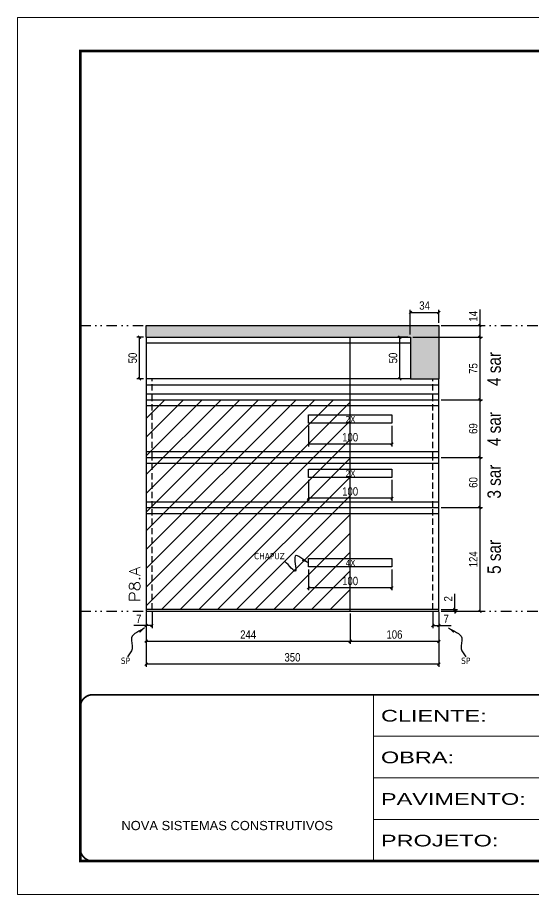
# Model space of a CAD drawing. Extents: x 14400 to 27878, y -21631 to 6985.
# Drawn here: x 19182 to 19799, y 2489 to 3539 of the extents above; entities that cross this region are included whole.
import ezdxf

# ---------------------------------------------------------------- set-up
doc = ezdxf.new("R2010")
doc.units = 0
for name, pattern in [('CONTINUO', [0]), ('DASHED', [0.75, 0.5, -0.25]), ('DIVIDE2', [0.625, 0.25, -0.125, 0, -0.125, 0, -0.125]), ('HIDDEN', [0.375, 0.25, -0.125])]:
    doc.linetypes.add(name, pattern=pattern)
for name, color, linetype in [('COTA', 241, 'Continuous'), ('NOMENCLATURA', 7, 'Continuous'), ('Nível', 160, 'Continuous'), ('Painéis', 200, 'Continuous'), ('SARR_2.2x10', 60, 'Continuous'), ('SARR_2.2x7', 40, 'Continuous'), ('Sarrafo de Pressão', 42, 'HIDDEN'), ('texto', 7, 'Continuous')]:
    doc.layers.add(name, color=color, linetype=linetype)
for name, color, linetype, lineweight in [('Folhas', 255, 'Continuous', 9), ('Hachura', 251, 'Continuous', 9), ('SARRAFO DE PRESSAO', 251, 'DASHED', 9), ('Texto Seção', 7, 'Continuous', 15)]:
    doc.layers.add(name, color=color, linetype=linetype, lineweight=lineweight)
doc.styles.add('ARIAL', font='arial.ttf')
doc.styles.add('ARIAL_NARROW', font='ARIALN.TTF', dxfattribs={"height": 0.2})
doc.styles.add('COTA TECNICA', font='techl___.ttf', dxfattribs={"height": 10})
doc.styles.add('COTA TECNICA-50', font='techl___.ttf', dxfattribs={"height": 10})
doc.styles.add('REGUA-120', font='ROMANS.shx', dxfattribs={"height": 15})
doc.styles.get("Standard").update_dxf_attribs({"font": 'arial.ttf'})
doc.styles.add('Tecnologia', font='')
doc.styles.get('Tecnologia').set_extended_font_data('Forgotten Futurist')
doc.dimstyles.new('COTA PAINEL-50', dxfattribs={"dimtxt": 10, "dimasz": 3, "dimexe": 3, "dimexo": 3, "dimgap": 3, "dimtad": 1, "dimdec": 1, "dimzin": 12, "dimdsep": 46, "dimtxsty": 'COTA TECNICA-50', "dimblk1": 'OBLIQUE', "dimblk2": 'OBLIQUE', "dimsah": 1, "dimcen": 0.9, "dimclrd": 4, "dimclre": 4, "dimclrt": 240, "dimadec": 1, "dimazin": 3, "dimtfac": 1, "dimtdec": 1, "dimtmove": 0, "dimatfit": 3, "dimfxl": 1, "dimtolj": 1, "dimtzin": 12, "dimarcsym": 0})
doc.dimstyles.new('PAINEL', dxfattribs={"dimtxt": 10, "dimasz": 3, "dimexe": 3, "dimexo": 3, "dimgap": 3, "dimtad": 1, "dimdec": 1, "dimzin": 12, "dimdsep": 46, "dimtxsty": 'COTA TECNICA', "dimblk1": 'OBLIQUE', "dimblk2": 'OBLIQUE', "dimsah": 1, "dimcen": 0.9, "dimclrd": 4, "dimclre": 4, "dimclrt": 240, "dimadec": 1, "dimazin": 3, "dimtfac": 1, "dimtdec": 1, "dimtmove": 0, "dimatfit": 3, "dimfxl": 1, "dimtolj": 1, "dimtzin": 12, "dimarcsym": 0})
doc.dimstyles.get("Standard").update_dxf_attribs({"dimtxt": 0.18, "dimasz": 0.18, "dimexe": 0.18, "dimexo": 0.0625, "dimgap": 0.09, "dimtad": 0, "dimtih": 1, "dimtoh": 1, "dimdec": 4, "dimzin": 0, "dimdsep": 46, "dimtxsty": 'Standard', "dimcen": 0.09, "dimadec": 0, "dimazin": 0, "dimtfac": 1, "dimtdec": 4, "dimtofl": 0, "dimtmove": 0, "dimatfit": 3, "dimfxl": 1, "dimtolj": 1, "dimtzin": 0, "dimarcsym": 0})

# ---------------------------------------------------------------- blocks, each defined once
blk = doc.blocks.new('9999999999')
at = {"color": 30, "linetype": 'CONTINUO'}
for p, q in [((98564.6, 34230.2), (98564.6, 34429.4)), ((98564.6, 34379.6), (99584, 34379.6)), ((98564.6, 34329.8), (99488, 34329.8)), ((98564.6, 34280), (99488, 34280))]:
    blk.add_line(p, q, dxfattribs=at)
at = {"color": 30, "linetype": 'CONTINUO', "const_width": 2}
blk.add_lwpolyline([(99584, 34230.2), (99584, 34414.4, 0.414214), (99569, 34429.4), (98229, 34429.4, 0.414214), (98214, 34414.4), (98214, 34245.2, 0.414214), (98229, 34230.2), (99584, 34230.2)], format="xyb", dxfattribs=at)
at = {"layer": 'Folhas'}
blk.add_lwpolyline([(98139, 34190.2), (99624, 34190.2), (99624, 35240.2), (98139, 35240.2)], close=True, dxfattribs=at)
at = {"layer": 'Folhas', "color": 30, "const_width": 3}
blk.add_lwpolyline([(98214, 34230.2), (99584, 34230.2), (99584, 35200.2), (98214, 35200.2)], close=True, dxfattribs=at)
at = {"color": 7, "linetype": 'Continuous', "ltscale": 5, "style": 'ARIAL'}
blk.add_text('NOVA SISTEMAS CONSTRUTIVOS', height=11.059, dxfattribs=at).set_placement((98263.2, 34267.2))
at = {"layer": 'Folhas', "color": 7, "style": 'Tecnologia', "width": 1.5}
for s, p in [('CLIENTE:', (98573.7, 34397.2)), ('OBRA:', (98573.7, 34347.3)), ('PAVIMENTO:', (98573.7, 34297.5)), ('PROJETO:', (98573.7, 34247.7))]:
    blk.add_text(s, height=14, dxfattribs=at).set_placement(p)
blk = doc.blocks.new('_Oblique')
at = {"color": 0, "linetype": 'ByBlock', "lineweight": -2}
blk.add_line((-0.5, -0.5), (0.5, 0.5), dxfattribs=at)
blk = doc.blocks.new('*D2330')
at = {"layer": 'COTA', "color": 4, "lineweight": -2, "transparency": 16777216}
for p, q in [((19335.8, 2827.3), (19335.8, 2761.7)), ((19685.8, 2827.3), (19685.8, 2761.7)), ((19685.8, 2764.7), (19335.8, 2764.7))]:
    blk.add_line(p, q, dxfattribs=at)
at = {"layer": 'Defpoints', "color": 0, "transparency": 16777216}
for p in [(19335.8, 2830.3), (19685.8, 2830.3), (19335.8, 2764.7)]:
    blk.add_point(p, dxfattribs=at)
at = {"layer": 'COTA', "color": 4, "lineweight": -2, "transparency": 16777216, "xscale": 3, "yscale": 3, "zscale": 3, "rotation": 180}
blk.add_blockref('_Oblique', (19335.8, 2764.7), dxfattribs=at)
at = {"layer": 'COTA', "color": 4, "lineweight": -2, "transparency": 16777216, "xscale": 3, "yscale": 3, "zscale": 3}
blk.add_blockref('_Oblique', (19685.8, 2764.7), dxfattribs=at)
at = {"layer": 'COTA', "color": 240, "transparency": 16777216, "insert": (19510.8, 2772.9), "char_height": 10, "attachment_point": 5, "style": 'COTA TECNICA'}
blk.add_mtext('\\A1;350', dxfattribs=at)
blk = doc.blocks.new('*D2331')
at = {"layer": 'COTA', "color": 4, "lineweight": -2, "transparency": 16777216}
for p, q in [((19678.8, 2827.3), (19678.8, 2808)), ((19685.8, 2825.3), (19685.8, 2808)), ((19678.8, 2811), (19685.8, 2811)), ((19685.8, 2811), (19700.5, 2811))]:
    blk.add_line(p, q, dxfattribs=at)
at = {"layer": 'Defpoints', "color": 0, "transparency": 16777216}
for p in [(19678.8, 2830.3), (19685.8, 2828.3), (19685.8, 2811)]:
    blk.add_point(p, dxfattribs=at)
at = {"layer": 'COTA', "color": 4, "lineweight": -2, "transparency": 16777216, "xscale": 3, "yscale": 3, "zscale": 3, "rotation": 180}
blk.add_blockref('_Oblique', (19678.8, 2811), dxfattribs=at)
at = {"layer": 'COTA', "color": 4, "lineweight": -2, "transparency": 16777216, "xscale": 3, "yscale": 3, "zscale": 3}
blk.add_blockref('_Oblique', (19685.8, 2811), dxfattribs=at)
at = {"layer": 'COTA', "color": 240, "transparency": 16777216, "insert": (19694.7, 2819.1), "char_height": 10, "attachment_point": 5, "style": 'COTA TECNICA-50'}
blk.add_mtext('\\A1;7', dxfattribs=at)
blk = doc.blocks.new('*D2332')
at = {"layer": 'COTA', "color": 4, "lineweight": -2, "transparency": 16777216}
for p, q in [((19335.8, 2825.3), (19335.8, 2808)), ((19342.8, 2827.3), (19342.8, 2808)), ((19335.8, 2811), (19321.1, 2811)), ((19342.8, 2811), (19335.8, 2811))]:
    blk.add_line(p, q, dxfattribs=at)
at = {"layer": 'Defpoints', "color": 0, "transparency": 16777216}
for p in [(19335.8, 2828.3), (19342.8, 2830.3), (19335.8, 2811)]:
    blk.add_point(p, dxfattribs=at)
at = {"layer": 'COTA', "color": 4, "lineweight": -2, "transparency": 16777216, "xscale": 3, "yscale": 3, "zscale": 3, "rotation": 180}
blk.add_blockref('_Oblique', (19335.8, 2811), dxfattribs=at)
at = {"layer": 'COTA', "color": 4, "lineweight": -2, "transparency": 16777216, "xscale": 3, "yscale": 3, "zscale": 3}
blk.add_blockref('_Oblique', (19342.8, 2811), dxfattribs=at)
at = {"layer": 'COTA', "color": 240, "transparency": 16777216, "insert": (19326.9, 2819.1), "char_height": 10, "attachment_point": 5, "style": 'COTA TECNICA-50'}
blk.add_mtext('\\A1;7', dxfattribs=at)
blk = doc.blocks.new('*D2333')
at = {"layer": 'COTA', "color": 4, "lineweight": -2, "transparency": 16777216}
for p, q in [((19705.1, 2830.3), (19705.1, 2849.1)), ((19688.8, 2830.3), (19708.1, 2830.3)), ((19688.8, 2828.3), (19708.1, 2828.3)), ((19705.1, 2828.3), (19705.1, 2830.3)), ((19705.1, 2828.3), (19705.1, 2825.3))]:
    blk.add_line(p, q, dxfattribs=at)
at = {"layer": 'Defpoints', "color": 0, "transparency": 16777216}
for p in [(19685.8, 2830.3), (19685.8, 2828.3), (19705.1, 2828.3)]:
    blk.add_point(p, dxfattribs=at)
at = {"layer": 'COTA', "color": 4, "lineweight": -2, "transparency": 16777216, "xscale": 3, "yscale": 3, "zscale": 3}
for p, rotation in [((19705.1, 2830.3), 270), ((19705.1, 2828.3), 90)]:
    blk.add_blockref('_Oblique', p, dxfattribs=dict(at, rotation=rotation))
at = {"layer": 'COTA', "color": 240, "transparency": 16777216, "insert": (19697.1, 2843), "char_height": 10, "attachment_point": 5, "rotation": 90, "style": 'COTA TECNICA-50'}
blk.add_mtext('\\A1;2', dxfattribs=at)
blk = doc.blocks.new('*D2334')
at = {"layer": 'COTA', "color": 4, "lineweight": -2, "transparency": 16777216}
for p, q in [((19335.8, 2825.3), (19335.8, 2789.1)), ((19579.8, 2825.3), (19579.8, 2789.1)), ((19335.8, 2792.1), (19579.8, 2792.1))]:
    blk.add_line(p, q, dxfattribs=at)
at = {"layer": 'Defpoints', "color": 0, "transparency": 16777216}
for p in [(19335.8, 2828.3), (19579.8, 2828.3), (19579.8, 2792.1)]:
    blk.add_point(p, dxfattribs=at)
at = {"layer": 'COTA', "color": 4, "lineweight": -2, "transparency": 16777216, "xscale": 3, "yscale": 3, "zscale": 3, "rotation": 180}
blk.add_blockref('_Oblique', (19335.8, 2792.1), dxfattribs=at)
at = {"layer": 'COTA', "color": 4, "lineweight": -2, "transparency": 16777216, "xscale": 3, "yscale": 3, "zscale": 3}
blk.add_blockref('_Oblique', (19579.8, 2792.1), dxfattribs=at)
at = {"layer": 'COTA', "color": 240, "transparency": 16777216, "insert": (19457.8, 2800.2), "char_height": 10, "attachment_point": 5, "style": 'COTA TECNICA'}
blk.add_mtext('\\A1;244', dxfattribs=at)
blk = doc.blocks.new('*D2335')
at = {"layer": 'COTA', "color": 4, "lineweight": -2, "transparency": 16777216}
for p, q in [((19688.8, 2952.3), (19738.2, 2952.3)), ((19735.2, 2828.3), (19735.2, 2952.3)), ((19688.8, 2828.3), (19738.2, 2828.3))]:
    blk.add_line(p, q, dxfattribs=at)
at = {"layer": 'Defpoints', "color": 0, "transparency": 16777216}
for p in [(19685.8, 2952.3), (19735.2, 2952.3), (19685.8, 2828.3)]:
    blk.add_point(p, dxfattribs=at)
at = {"layer": 'COTA', "color": 4, "lineweight": -2, "transparency": 16777216, "xscale": 3, "yscale": 3, "zscale": 3}
for p, rotation in [((19735.2, 2952.3), 90), ((19735.2, 2828.3), 270)]:
    blk.add_blockref('_Oblique', p, dxfattribs=dict(at, rotation=rotation))
at = {"layer": 'COTA', "color": 240, "transparency": 16777216, "insert": (19727.1, 2890.3), "char_height": 10, "attachment_point": 5, "rotation": 90, "style": 'COTA TECNICA'}
blk.add_mtext('\\A1;124', dxfattribs=at)
blk = doc.blocks.new('*D2336')
at = {"layer": 'COTA', "color": 4, "lineweight": -2, "transparency": 16777216}
for p, q in [((19688.8, 3012.3), (19738.2, 3012.3)), ((19735.2, 2952.3), (19735.2, 3012.3)), ((19688.8, 2952.3), (19738.2, 2952.3))]:
    blk.add_line(p, q, dxfattribs=at)
at = {"layer": 'Defpoints', "color": 0, "transparency": 16777216}
for p in [(19685.8, 3012.3), (19735.2, 3012.3), (19685.8, 2952.3)]:
    blk.add_point(p, dxfattribs=at)
at = {"layer": 'COTA', "color": 4, "lineweight": -2, "transparency": 16777216, "xscale": 3, "yscale": 3, "zscale": 3}
for p, rotation in [((19735.2, 3012.3), 90), ((19735.2, 2952.3), 270)]:
    blk.add_blockref('_Oblique', p, dxfattribs=dict(at, rotation=rotation))
at = {"layer": 'COTA', "color": 240, "transparency": 16777216, "insert": (19727.1, 2982.3), "char_height": 10, "attachment_point": 5, "rotation": 90, "style": 'COTA TECNICA'}
blk.add_mtext('\\A1;60', dxfattribs=at)
blk = doc.blocks.new('*D2339')
at = {"layer": 'COTA', "color": 4, "lineweight": -2, "transparency": 16777216}
for p, q in [((19735.2, 3170.3), (19735.2, 3189.4)), ((19688.8, 3170.3), (19738.2, 3170.3)), ((19735.2, 3156.3), (19735.2, 3170.3)), ((19654.8, 3156.3), (19738.2, 3156.3))]:
    blk.add_line(p, q, dxfattribs=at)
at = {"layer": 'Defpoints', "color": 0, "transparency": 16777216}
for p in [(19685.8, 3170.3), (19735.2, 3170.3), (19651.8, 3156.3)]:
    blk.add_point(p, dxfattribs=at)
at = {"layer": 'COTA', "color": 4, "lineweight": -2, "transparency": 16777216, "xscale": 3, "yscale": 3, "zscale": 3}
for p, rotation in [((19735.2, 3170.3), 90), ((19735.2, 3156.3), 270)]:
    blk.add_blockref('_Oblique', p, dxfattribs=dict(at, rotation=rotation))
at = {"layer": 'COTA', "color": 240, "transparency": 16777216, "insert": (19727.1, 3181.3), "char_height": 10, "attachment_point": 5, "rotation": 90, "style": 'COTA TECNICA'}
blk.add_mtext('\\A1;14', dxfattribs=at)
blk = doc.blocks.new('*D2340')
at = {"layer": 'COTA', "color": 4, "lineweight": -2, "transparency": 16777216}
for p, q in [((19688.8, 3081.3), (19738.2, 3081.3)), ((19735.2, 3012.3), (19735.2, 3081.3)), ((19688.8, 3012.3), (19738.2, 3012.3))]:
    blk.add_line(p, q, dxfattribs=at)
at = {"layer": 'Defpoints', "color": 0, "transparency": 16777216}
for p in [(19685.8, 3081.3), (19735.2, 3081.3), (19685.8, 3012.3)]:
    blk.add_point(p, dxfattribs=at)
at = {"layer": 'COTA', "color": 4, "lineweight": -2, "transparency": 16777216, "xscale": 3, "yscale": 3, "zscale": 3}
for p, rotation in [((19735.2, 3081.3), 90), ((19735.2, 3012.3), 270)]:
    blk.add_blockref('_Oblique', p, dxfattribs=dict(at, rotation=rotation))
at = {"layer": 'COTA', "color": 240, "transparency": 16777216, "insert": (19727, 3046.8), "char_height": 10, "attachment_point": 5, "rotation": 90, "style": 'COTA TECNICA'}
blk.add_mtext('\\A1;69', dxfattribs=at)
blk = doc.blocks.new('*D2341')
at = {"layer": 'COTA', "color": 4, "lineweight": -2, "transparency": 16777216}
for p, q in [((19579.8, 2825.3), (19579.8, 2789.1)), ((19685.8, 2825.3), (19685.8, 2789.1)), ((19579.8, 2792.1), (19685.8, 2792.1))]:
    blk.add_line(p, q, dxfattribs=at)
at = {"layer": 'Defpoints', "color": 0, "transparency": 16777216}
for p in [(19579.8, 2828.3), (19685.8, 2828.3), (19685.8, 2792.1)]:
    blk.add_point(p, dxfattribs=at)
at = {"layer": 'COTA', "color": 4, "lineweight": -2, "transparency": 16777216, "xscale": 3, "yscale": 3, "zscale": 3, "rotation": 180}
blk.add_blockref('_Oblique', (19579.8, 2792.1), dxfattribs=at)
at = {"layer": 'COTA', "color": 4, "lineweight": -2, "transparency": 16777216, "xscale": 3, "yscale": 3, "zscale": 3}
blk.add_blockref('_Oblique', (19685.8, 2792.1), dxfattribs=at)
at = {"layer": 'COTA', "color": 240, "transparency": 16777216, "insert": (19632.8, 2800.2), "char_height": 10, "attachment_point": 5, "style": 'COTA TECNICA'}
blk.add_mtext('\\A1;106', dxfattribs=at)
blk = doc.blocks.new('*D2342')
at = {"layer": 'COTA', "color": 4, "linetype": 'ByBlock', "lineweight": -2, "transparency": 16777216}
for p, q in [((19529.8, 2878.1), (19529.8, 2853.2)), ((19629.8, 2878.1), (19629.8, 2853.2)), ((19629.8, 2856.2), (19529.8, 2856.2))]:
    blk.add_line(p, q, dxfattribs=at)
at = {"layer": 'Defpoints', "color": 0, "linetype": 'ByBlock', "transparency": 16777216}
for p in [(19529.8, 2881.1), (19629.8, 2881.1), (19529.8, 2856.2)]:
    blk.add_point(p, dxfattribs=at)
at = {"layer": 'COTA', "color": 4, "linetype": 'ByBlock', "lineweight": -2, "transparency": 16777216, "xscale": 3, "yscale": 3, "zscale": 3, "rotation": 180}
blk.add_blockref('_Oblique', (19529.8, 2856.2), dxfattribs=at)
at = {"layer": 'COTA', "color": 4, "linetype": 'ByBlock', "lineweight": -2, "transparency": 16777216, "xscale": 3, "yscale": 3, "zscale": 3}
blk.add_blockref('_Oblique', (19629.8, 2856.2), dxfattribs=at)
at = {"layer": 'COTA', "color": 240, "linetype": 'ByBlock', "transparency": 16777216, "insert": (19579.8, 2864.3), "char_height": 10, "attachment_point": 5, "style": 'COTA TECNICA'}
blk.add_mtext('\\A1;100', dxfattribs=at)
blk = doc.blocks.new('*D2343')
at = {"layer": 'COTA', "color": 4, "linetype": 'ByBlock', "lineweight": -2, "transparency": 16777216}
for p, q in [((19529.8, 2985.3), (19529.8, 2960.4)), ((19629.8, 2985.3), (19629.8, 2960.4)), ((19629.8, 2963.4), (19529.8, 2963.4))]:
    blk.add_line(p, q, dxfattribs=at)
at = {"layer": 'Defpoints', "color": 0, "linetype": 'ByBlock', "transparency": 16777216}
for p in [(19529.8, 2988.3), (19629.8, 2988.3), (19529.8, 2963.4)]:
    blk.add_point(p, dxfattribs=at)
at = {"layer": 'COTA', "color": 4, "linetype": 'ByBlock', "lineweight": -2, "transparency": 16777216, "xscale": 3, "yscale": 3, "zscale": 3, "rotation": 180}
blk.add_blockref('_Oblique', (19529.8, 2963.4), dxfattribs=at)
at = {"layer": 'COTA', "color": 4, "linetype": 'ByBlock', "lineweight": -2, "transparency": 16777216, "xscale": 3, "yscale": 3, "zscale": 3}
blk.add_blockref('_Oblique', (19629.8, 2963.4), dxfattribs=at)
at = {"layer": 'COTA', "color": 240, "linetype": 'ByBlock', "transparency": 16777216, "insert": (19579.8, 2971.5), "char_height": 10, "attachment_point": 5, "style": 'COTA TECNICA'}
blk.add_mtext('\\A1;100', dxfattribs=at)
blk = doc.blocks.new('*D4448')
at = {"layer": 'COTA', "color": 4, "lineweight": -2, "transparency": 16777216}
for p, q in [((19654.8, 3156.3), (19738.2, 3156.3)), ((19735.2, 3081.3), (19735.2, 3156.3)), ((19688.8, 3081.3), (19738.2, 3081.3))]:
    blk.add_line(p, q, dxfattribs=at)
at = {"layer": 'Defpoints', "color": 0, "transparency": 16777216}
for p in [(19651.8, 3156.3), (19735.2, 3156.3), (19685.8, 3081.3)]:
    blk.add_point(p, dxfattribs=at)
at = {"layer": 'COTA', "color": 4, "lineweight": -2, "transparency": 16777216, "xscale": 3, "yscale": 3, "zscale": 3}
for p, rotation in [((19735.2, 3156.3), 90), ((19735.2, 3081.3), 270)]:
    blk.add_blockref('_Oblique', p, dxfattribs=dict(at, rotation=rotation))
at = {"layer": 'COTA', "color": 240, "transparency": 16777216, "insert": (19727.1, 3118.8), "char_height": 10, "attachment_point": 5, "rotation": 90, "style": 'COTA TECNICA'}
blk.add_mtext('\\A1;75', dxfattribs=at)
blk = doc.blocks.new('*D4449')
at = {"layer": 'COTA', "color": 4, "linetype": 'ByBlock', "lineweight": -2, "transparency": 16777216}
for p, q in [((19529.8, 3050.3), (19529.8, 3025.3)), ((19629.8, 3050.3), (19629.8, 3025.3)), ((19629.8, 3028.3), (19529.8, 3028.3))]:
    blk.add_line(p, q, dxfattribs=at)
at = {"layer": 'Defpoints', "color": 0, "linetype": 'ByBlock', "transparency": 16777216}
for p in [(19529.8, 3053.3), (19629.8, 3053.3), (19529.8, 3028.3)]:
    blk.add_point(p, dxfattribs=at)
at = {"layer": 'COTA', "color": 4, "linetype": 'ByBlock', "lineweight": -2, "transparency": 16777216, "xscale": 3, "yscale": 3, "zscale": 3, "rotation": 180}
blk.add_blockref('_Oblique', (19529.8, 3028.3), dxfattribs=at)
at = {"layer": 'COTA', "color": 4, "linetype": 'ByBlock', "lineweight": -2, "transparency": 16777216, "xscale": 3, "yscale": 3, "zscale": 3}
blk.add_blockref('_Oblique', (19629.8, 3028.3), dxfattribs=at)
at = {"layer": 'COTA', "color": 240, "linetype": 'ByBlock', "transparency": 16777216, "insert": (19579.8, 3036.4), "char_height": 10, "attachment_point": 5, "style": 'COTA TECNICA'}
blk.add_mtext('\\A1;100', dxfattribs=at)
blk = doc.blocks.new('*D4452')
at = {"layer": 'COTA', "color": 4, "lineweight": -2, "transparency": 16777216}
for p, q in [((19651.8, 3159.3), (19651.8, 3188.9)), ((19651.8, 3185.9), (19685.8, 3185.9)), ((19685.8, 3173.3), (19685.8, 3188.9))]:
    blk.add_line(p, q, dxfattribs=at)
at = {"layer": 'Defpoints', "color": 0, "transparency": 16777216}
for p in [(19685.8, 3185.9), (19685.8, 3170.3), (19651.8, 3156.3)]:
    blk.add_point(p, dxfattribs=at)
at = {"layer": 'COTA', "color": 4, "lineweight": -2, "transparency": 16777216, "xscale": 3, "yscale": 3, "zscale": 3, "rotation": 180}
blk.add_blockref('_Oblique', (19651.8, 3185.9), dxfattribs=at)
at = {"layer": 'COTA', "color": 4, "lineweight": -2, "transparency": 16777216, "xscale": 3, "yscale": 3, "zscale": 3}
blk.add_blockref('_Oblique', (19685.8, 3185.9), dxfattribs=at)
at = {"layer": 'COTA', "color": 240, "transparency": 16777216, "insert": (19668.8, 3194.1), "char_height": 10, "attachment_point": 5, "style": 'COTA TECNICA'}
blk.add_mtext('\\A1;34', dxfattribs=at)
blk = doc.blocks.new('*D4453')
at = {"layer": 'COTA', "color": 4, "lineweight": -2, "transparency": 16777216}
for p, q in [((19332.8, 3156.3), (19324.8, 3156.3)), ((19327.8, 3106.3), (19327.8, 3156.3)), ((19332.8, 3106.3), (19324.8, 3106.3))]:
    blk.add_line(p, q, dxfattribs=at)
at = {"layer": 'Defpoints', "color": 0, "transparency": 16777216}
for p in [(19327.8, 3156.3), (19335.8, 3156.3), (19335.8, 3106.3)]:
    blk.add_point(p, dxfattribs=at)
at = {"layer": 'COTA', "color": 4, "lineweight": -2, "transparency": 16777216, "xscale": 3, "yscale": 3, "zscale": 3}
for p, rotation in [((19327.8, 3156.3), 90), ((19327.8, 3106.3), 270)]:
    blk.add_blockref('_Oblique', p, dxfattribs=dict(at, rotation=rotation))
at = {"layer": 'COTA', "color": 240, "transparency": 16777216, "insert": (19319.7, 3131.3), "char_height": 10, "attachment_point": 5, "rotation": 90, "style": 'COTA TECNICA'}
blk.add_mtext('\\A1;50', dxfattribs=at)
blk = doc.blocks.new('*D4454')
at = {"layer": 'COTA', "color": 4, "lineweight": -2, "transparency": 16777216}
for p, q in [((19648.8, 3156.3), (19636.3, 3156.3)), ((19639.3, 3106.3), (19639.3, 3156.3)), ((19648.8, 3106.3), (19636.3, 3106.3))]:
    blk.add_line(p, q, dxfattribs=at)
at = {"layer": 'Defpoints', "color": 0, "transparency": 16777216}
for p in [(19639.3, 3156.3), (19651.8, 3156.3), (19651.8, 3106.3)]:
    blk.add_point(p, dxfattribs=at)
at = {"layer": 'COTA', "color": 4, "lineweight": -2, "transparency": 16777216, "xscale": 3, "yscale": 3, "zscale": 3}
for p, rotation in [((19639.3, 3156.3), 90), ((19639.3, 3106.3), 270)]:
    blk.add_blockref('_Oblique', p, dxfattribs=dict(at, rotation=rotation))
at = {"layer": 'COTA', "color": 240, "transparency": 16777216, "insert": (19631.2, 3131.3), "char_height": 10, "attachment_point": 5, "rotation": 90, "style": 'COTA TECNICA'}
blk.add_mtext('\\A1;50', dxfattribs=at)

msp = doc.modelspace()

# ---------------------------------------------------------------- hatches: boundary and pattern name
at = {"layer": 'COTA'}
h = msp.add_hatch(dxfattribs=at)
h.set_pattern_fill('AR-CONC', color=256, scale=0.03)
h.paths.add_polyline_path([(19685.81, 3170.29), (19335.81, 3170.29), (19335.81, 3156.29), (19651.81, 3156.29), (19651.81, 3106.29), (19685.81, 3106.29)])
at = {"layer": 'Hachura'}
h = msp.add_hatch(dxfattribs=at)
h.set_pattern_fill('ANSI31', color=256, scale=5)
h.paths.add_polyline_path([(19579.81, 3081.29), (19335.81, 3081.29), (19335.81, 3012.29), (19579.81, 3012.29)])
h.paths.add_polyline_path([(19579.81, 3012.29), (19335.81, 3012.29), (19335.81, 2952.29), (19579.81, 2952.29)])
h.paths.add_polyline_path([(19579.81, 2952.29), (19335.81, 2952.29), (19335.81, 2830.29), (19579.81, 2830.29)])

# ---------------------------------------------------------------- linework, layer by layer
at = {"layer": 'COTA'}
for p, q in [((19335.81, 3156.29), (19335.81, 3170.29)), ((19335.81, 3170.29), (19685.81, 3170.29)), ((19685.81, 3170.29), (19685.81, 3106.29))]:
    msp.add_line(p, q, dxfattribs=at)
at = {"layer": 'Nível', "color": 4, "linetype": 'DIVIDE2', "ltscale": 50}
for p, q in [((19256.97, 3170.29), (20626.97, 3170.29)), ((19256.97, 2828.29), (20626.97, 2828.29))]:
    msp.add_line(p, q, dxfattribs=at)
at = {"layer": 'Painéis'}
for p, q in [((19335.81, 3156.29), (19335.81, 2830.29)), ((19335.81, 3156.29), (19651.81, 3156.29)), ((19579.81, 2828.29), (19579.81, 3156.29)), ((19651.81, 3156.29), (19651.81, 3106.29)), ((19651.81, 3106.29), (19685.81, 3106.29)), ((19685.81, 2830.29), (19685.81, 3106.29)), ((19335.81, 3081.29), (19685.81, 3081.29)), ((19335.81, 3012.29), (19685.81, 3012.29)), ((19335.81, 2952.29), (19685.81, 2952.29))]:
    msp.add_line(p, q, dxfattribs=at)
msp.add_lwpolyline([(19685.81, 2830.29), (19335.81, 2830.29), (19335.81, 2828.29), (19685.81, 2828.29)], close=True, dxfattribs=at)
at = {"layer": 'SARR_2.2x10'}
for points in [[(19529.81, 3063.27), (19629.81, 3063.27), (19629.81, 3053.27), (19529.81, 3053.27)], [(19529.81, 2998.32), (19629.81, 2998.32), (19629.81, 2988.32), (19529.81, 2988.32)], [(19529.81, 2891.13), (19629.81, 2891.13), (19629.81, 2881.13), (19529.81, 2881.13)]]:
    msp.add_lwpolyline(points, close=True, dxfattribs=at)
at = {"layer": 'SARR_2.2x7'}
for p, q in [((19579.81, 3149.29), (19335.81, 3149.29)), ((19651.81, 3149.29), (19579.81, 3149.29)), ((19579.81, 3106.29), (19335.81, 3106.29)), ((19335.81, 3099.29), (19579.81, 3099.29)), ((19651.81, 3106.29), (19579.81, 3106.29)), ((19579.81, 3099.29), (19685.81, 3099.29)), ((19335.81, 3088.29), (19579.81, 3088.29)), ((19579.81, 3088.29), (19685.81, 3088.29)), ((19335.81, 3074.29), (19579.81, 3074.29)), ((19579.81, 3074.29), (19685.81, 3074.29)), ((19335.81, 3019.29), (19579.81, 3019.29)), ((19579.81, 3019.29), (19685.81, 3019.29)), ((19335.81, 3005.29), (19579.81, 3005.29)), ((19579.81, 3005.29), (19685.81, 3005.29)), ((19335.81, 2959.29), (19579.81, 2959.29)), ((19579.81, 2959.29), (19685.81, 2959.29)), ((19335.81, 2945.29), (19579.81, 2945.29)), ((19579.81, 2945.29), (19685.81, 2945.29))]:
    msp.add_line(p, q, dxfattribs=at)
at = {"layer": 'Sarrafo de Pressão', "ltscale": 30}
for p, q in [((19342.81, 3081.29), (19342.81, 3106.29)), ((19678.81, 3081.29), (19678.81, 3106.29)), ((19342.81, 3012.29), (19342.81, 3081.29)), ((19678.81, 3012.29), (19678.81, 3081.29)), ((19342.81, 2952.29), (19342.81, 3012.29)), ((19678.81, 2952.29), (19678.81, 3012.29)), ((19342.81, 2830.29), (19342.81, 2952.29)), ((19678.81, 2830.29), (19678.81, 2952.29))]:
    msp.add_line(p, q, dxfattribs=at)

# ---------------------------------------------------------------- block references
at = {"layer": 'SARRAFO DE PRESSAO', "color": 6, "linetype": 'ByBlock'}
msp.add_blockref('9999999999', (-78957.01, -31701.2), dxfattribs=at)

# ---------------------------------------------------------------- texts
at = {"layer": 'NOMENCLATURA', "style": 'ARIAL_NARROW'}
for s, p in [('4 sar', (19760.05, 3097.79)), ('4 sar', (19760.05, 3025.79)), ('3 sar', (19760.05, 2962.97)), ('5 sar', (19760.05, 2872.8))]:
    msp.add_text(s, height=16, rotation=90, dxfattribs=at).set_placement(p)
at = {"layer": 'texto', "color": 0, "char_height": 7.5, "attachment_point": 5}
for s, insert in [('{\\fTahoma|b0|i0|c0|p34;\\C4;2X}', (19580.2, 3057.97)), ('{\\fTahoma|b0|i0|c0|p34;\\C4;2X}', (19580.2, 2993.03)), ('{\\fTahoma|b0|i0|c0|p34;\\C4;CHAPUZ}', (19483.26, 2894.14)), ('{\\fTahoma|b0|i0|c0|p34;\\C4;4X}', (19580.2, 2885.84)), ('{\\fTahoma|b0|i0|c0|p34;\\C4;SP}', (19311.03, 2768.79)), ('{\\fTahoma|b0|i0|c0|p34;\\C4;SP}', (19718.06, 2768.79))]:
    msp.add_mtext(s, dxfattribs=dict(at, insert=insert))
at = {"layer": 'Texto Seção', "style": 'REGUA-120', "width": 1.1}
msp.add_text('P8.A', height=13, rotation=90, dxfattribs=at).set_placement((19328.56, 2839.05))

# ---------------------------------------------------------------- dimensions: what is measured, and where the dimension line sits
at = {"layer": 'COTA'}
for base, p1, p2, dimstyle, picture, middle in [((19685.81, 3185.92), (19651.81, 3156.29), (19685.81, 3170.29), 'PAINEL', '*D4452', (19668.81, 3194.14)), ((19579.81, 2792.11), (19335.81, 2828.29), (19579.81, 2828.29), 'PAINEL', '*D2334', (19457.81, 2800.18)), ((19685.81, 2792.11), (19579.81, 2828.29), (19685.81, 2828.29), 'PAINEL', '*D2341', (19632.81, 2800.21)), ((19685.81, 2811.04), (19678.81, 2830.29), (19685.81, 2828.29), 'COTA PAINEL-50', '*D2331', (19694.68, 2819.12))]:
    dim = msp.add_linear_dim(base=base, p1=p1, p2=p2, dimstyle=dimstyle, dxfattribs=at)
    dim.commit()
    dim.dimension.update_dxf_attribs({"geometry": picture, "text_midpoint": middle})
for base, p1, p2, angle, dimstyle, picture, middle in [((19735.18, 3170.29), (19651.81, 3156.29), (19685.81, 3170.29), 90, 'PAINEL', '*D2339', (19727.1, 3181.34)), ((19327.81, 3156.29), (19335.81, 3106.29), (19335.81, 3156.29), 90, 'PAINEL', '*D4453', (19319.7, 3131.29)), ((19639.29, 3156.29), (19651.81, 3106.29), (19651.81, 3156.29), 90, 'PAINEL', '*D4454', (19631.18, 3131.29)), ((19735.18, 3156.29), (19685.81, 3081.29), (19651.81, 3156.29), 90, 'PAINEL', '*D4448', (19727.07, 3118.79)), ((19735.18, 3081.29), (19685.81, 3012.29), (19685.81, 3081.29), 90, 'PAINEL', '*D2340', (19727.05, 3046.79)), ((19735.18, 3012.29), (19685.81, 2952.29), (19685.81, 3012.29), 90, 'PAINEL', '*D2336', (19727.08, 2982.29)), ((19735.18, 2952.29), (19685.81, 2828.29), (19685.81, 2952.29), 90, 'PAINEL', '*D2335', (19727.1, 2890.29)), ((19335.81, 2811.04), (19342.81, 2830.29), (19335.81, 2828.29), 180, 'COTA PAINEL-50', '*D2332', (19326.94, 2819.12))]:
    dim = msp.add_linear_dim(base=base, p1=p1, p2=p2, angle=angle, dimstyle=dimstyle, dxfattribs=at)
    dim.commit()
    dim.dimension.update_dxf_attribs({"geometry": picture, "text_midpoint": middle})
at = {"layer": 'COTA', "linetype": 'ByBlock'}
for base, p1, p2, picture, middle in [((19529.81, 3028.34), (19629.81, 3053.27), (19529.81, 3053.27), '*D4449', (19579.81, 3036.44)), ((19529.81, 2963.4), (19629.81, 2988.32), (19529.81, 2988.32), '*D2343', (19579.81, 2971.5)), ((19529.81, 2856.2), (19629.81, 2881.13), (19529.81, 2881.13), '*D2342', (19579.81, 2864.3))]:
    dim = msp.add_linear_dim(base=base, p1=p1, p2=p2, dimstyle='PAINEL', dxfattribs=at)
    dim.commit()
    dim.dimension.update_dxf_attribs({"geometry": picture, "text_midpoint": middle})
at = {"layer": 'COTA'}
dim = msp.add_linear_dim(base=(19705.07, 2828.29), p1=(19685.81, 2830.29), p2=(19685.81, 2828.29), angle=90, dimstyle='COTA PAINEL-50', dxfattribs=at)
dim.commit()
dim.dimension.update_dxf_attribs({"geometry": '*D2333', "text_midpoint": (19705.07, 2843.03), "dimtype": 160})
dim = msp.add_linear_dim(base=(19335.81, 2764.67), p1=(19685.81, 2830.29), p2=(19335.81, 2830.29), angle=180, dimstyle='PAINEL', override={"dimarcsym": 2}, dxfattribs=at)
dim.commit()
dim.dimension.update_dxf_attribs({"geometry": '*D2330', "text_midpoint": (19510.81, 2772.89)})

# ---------------------------------------------------------------- leaders
at = {"layer": 'COTA', "path_type": 1}
for points in [[(19529.81, 2886.13), (19514.03, 2894.14), (19514.61, 2876.27), (19502.18, 2887.41)], [(19333.98, 2808.1), (19318.2, 2796.27), (19319.12, 2783.26), (19313.57, 2773.48)], [(19697.64, 2808.1), (19713.42, 2796.27), (19712.5, 2783.26), (19718.05, 2773.48)]]:
    msp.add_leader(points, dimstyle='Standard', override={"dimasz": 8}, dxfattribs=at)

doc.saveas('drawing.dxf')
